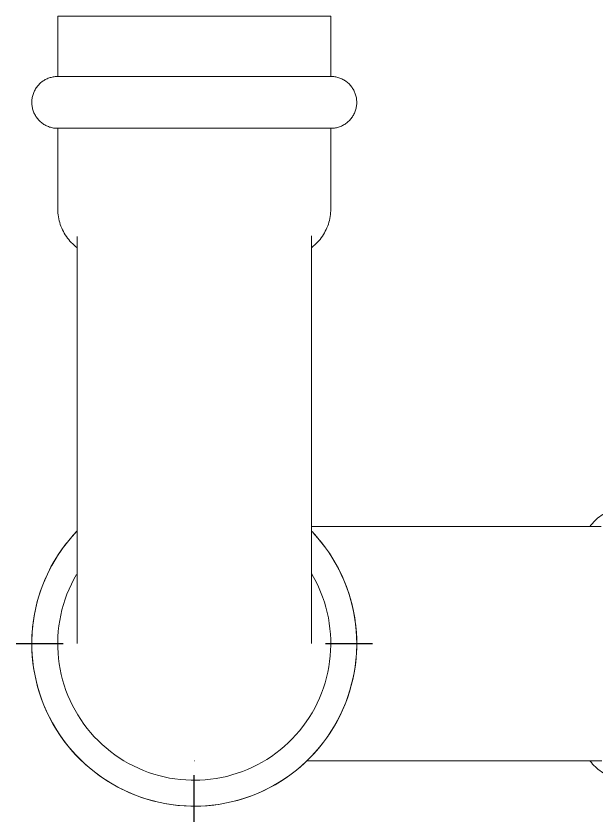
# Model space of a CAD drawing. Header units: inches. Extents: x -3327 to -1, y 8 to 1328.
# Drawn here: x -718.625 to -715.365, y 384.635 to 389.155 of the extents above; entities that cross this region are included whole.
import ezdxf

# ---------------------------------------------------------------- set-up
doc = ezdxf.new("R2010")
doc.units = ezdxf.units.IN
doc.header["$MEASUREMENT"] = 0
doc.layers.add('P-PIPE', color=3, linetype='Continuous', lineweight=9)
doc.layers.add('X - REF - FP', color=7, linetype='Continuous', true_color=0xb90000)

# ---------------------------------------------------------------- blocks, each defined once
blk = doc.blocks.new('Victaulic-VicPress316-Elbow 90-45deg Style P568_P571 - Standard-523083-SECOND LEVEL')
at = {"layer": 'P-PIPE'}
for p, q in [((-3178.2825, 1233.4618), (-3178.2825, 1232.5679)), ((-3176.9675, 1232.5706), (-3176.9675, 1233.4618)), ((-3178.3915, 1232.4158), (-3178.3915, 1231.9643)), ((-3176.8585, 1231.9643), (-3176.8585, 1232.4158)), ((-3177.625, 1231.9643), (-3178.3915, 1231.9643)), ((-3176.8585, 1231.9643), (-3177.625, 1231.9643)), ((-3178.3915, 1231.6733), (-3178.3915, 1231.3348)), ((-3177.625, 1231.6733), (-3178.3915, 1231.6733)), ((-3176.8585, 1231.6733), (-3177.625, 1231.6733)), ((-3176.8585, 1231.3348), (-3176.8585, 1231.6733)), ((-3178.3915, 1231.3348), (-3177.625, 1231.3348)), ((-3177.625, 1231.3348), (-3176.8585, 1231.3348))]:
    blk.add_line(p, q, dxfattribs=at)
at = {"layer": 'P-PIPE', "flags": 128}
for points in [[(-3177.625, 1235.7668), (-3177.6615, 1235.7661), (-3177.6979, 1235.7639), (-3177.7342, 1235.7603), (-3177.7703, 1235.7552), (-3177.8062, 1235.7487), (-3177.8418, 1235.7407), (-3177.877, 1235.7313), (-3177.9119, 1235.7206), (-3177.9463, 1235.7084), (-3177.9802, 1235.6949), (-3178.0135, 1235.68), (-3178.0462, 1235.6638), (-3178.0782, 1235.6463), (-3178.1095, 1235.6275), (-3178.14, 1235.6076), (-3178.1697, 1235.5864), (-3178.1985, 1235.564), (-3178.2264, 1235.5405), (-3178.2533, 1235.5159), (-3178.2792, 1235.4902), (-3178.3041, 1235.4636), (-3178.3279, 1235.4359), (-3178.3506, 1235.4074), (-3178.3721, 1235.3779), (-3178.3924, 1235.3476), (-3178.4115, 1235.3165), (-3178.4294, 1235.2847), (-3178.4459, 1235.2522), (-3178.4611, 1235.219), (-3178.475, 1235.1853), (-3178.4876, 1235.1511), (-3178.4987, 1235.1163), (-3178.5085, 1235.0812), (-3178.5168, 1235.0457), (-3178.5237, 1235.0099), (-3178.5292, 1234.9738), (-3178.5333, 1234.9375), (-3178.5358, 1234.9012), (-3178.537, 1234.8647), (-3178.5366, 1234.8282), (-3178.5348, 1234.7918), (-3178.5316, 1234.7555), (-3178.5269, 1234.7193), (-3178.5207, 1234.6833), (-3178.5132, 1234.6476), (-3178.5042, 1234.6123), (-3178.4938, 1234.5773), (-3178.482, 1234.5428), (-3178.4688, 1234.5088), (-3178.4543, 1234.4753), (-3178.4384, 1234.4425), (-3178.4213, 1234.4103), (-3178.4029, 1234.3788), (-3178.3832, 1234.3481), (-3178.3624, 1234.3181), (-3178.3403, 1234.2891), (-3178.3171, 1234.2609), (-3178.2928, 1234.2337)], [(-3176.9675, 1234.223), (-3176.9459, 1234.2461), (-3176.9221, 1234.2738), (-3176.8994, 1234.3023), (-3176.8779, 1234.3318), (-3176.8576, 1234.3621), (-3176.8385, 1234.3932), (-3176.8207, 1234.425), (-3176.8041, 1234.4575), (-3176.7889, 1234.4907), (-3176.775, 1234.5244), (-3176.7625, 1234.5586), (-3176.7513, 1234.5934), (-3176.7415, 1234.6285), (-3176.7332, 1234.664), (-3176.7263, 1234.6998), (-3176.7208, 1234.7359), (-3176.7168, 1234.7722), (-3176.7142, 1234.8085), (-3176.7131, 1234.845), (-3176.7134, 1234.8815), (-3176.7152, 1234.9179), (-3176.7184, 1234.9542), (-3176.7231, 1234.9904), (-3176.7293, 1235.0264), (-3176.7369, 1235.0621), (-3176.7459, 1235.0974), (-3176.7563, 1235.1324), (-3176.7681, 1235.1669), (-3176.7812, 1235.2009), (-3176.7957, 1235.2344), (-3176.8116, 1235.2672), (-3176.8287, 1235.2994), (-3176.8471, 1235.3309), (-3176.8668, 1235.3616), (-3176.8877, 1235.3916), (-3176.9097, 1235.4206), (-3176.9329, 1235.4488), (-3176.9572, 1235.476), (-3176.9826, 1235.5022), (-3177.009, 1235.5274), (-3177.0364, 1235.5514), (-3177.0647, 1235.5744), (-3177.0939, 1235.5963), (-3177.124, 1235.6169), (-3177.1549, 1235.6363), (-3177.1865, 1235.6545), (-3177.2188, 1235.6714), (-3177.2518, 1235.687), (-3177.2854, 1235.7013), (-3177.3195, 1235.7142), (-3177.3541, 1235.7257), (-3177.3892, 1235.7358), (-3177.4246, 1235.7445), (-3177.4603, 1235.7519), (-3177.4963, 1235.7577), (-3177.5325, 1235.7621), (-3177.5689, 1235.7651), (-3177.6053, 1235.7666), (-3177.625, 1235.7668)], [(-3177.625, 1235.6213), (-3177.6557, 1235.6207), (-3177.6863, 1235.6189), (-3177.7168, 1235.6158), (-3177.7471, 1235.6116), (-3177.7773, 1235.6061), (-3177.8072, 1235.5994), (-3177.8368, 1235.5915), (-3177.8661, 1235.5824), (-3177.895, 1235.5722), (-3177.9235, 1235.5608), (-3177.9515, 1235.5483), (-3177.979, 1235.5347), (-3178.0059, 1235.52), (-3178.0322, 1235.5043), (-3178.0578, 1235.4875), (-3178.0828, 1235.4697), (-3178.107, 1235.4509), (-3178.1304, 1235.4311), (-3178.1531, 1235.4104), (-3178.1749, 1235.3889), (-3178.1958, 1235.3665), (-3178.2158, 1235.3432), (-3178.2348, 1235.3192), (-3178.2529, 1235.2945), (-3178.27, 1235.269), (-3178.286, 1235.2429), (-3178.301, 1235.2161), (-3178.3149, 1235.1888), (-3178.3277, 1235.1609), (-3178.3394, 1235.1326), (-3178.35, 1235.1038), (-3178.3593, 1235.0746), (-3178.3675, 1235.0451), (-3178.3745, 1235.0152), (-3178.3804, 1234.9851), (-3178.385, 1234.9548), (-3178.3884, 1234.9243), (-3178.3905, 1234.8938), (-3178.3915, 1234.8631), (-3178.3912, 1234.8325), (-3178.3897, 1234.8018), (-3178.3869, 1234.7713), (-3178.383, 1234.7409), (-3178.3778, 1234.7107), (-3178.3715, 1234.6807), (-3178.3639, 1234.651), (-3178.3552, 1234.6216), (-3178.3452, 1234.5926), (-3178.3342, 1234.564), (-3178.322, 1234.5359), (-3178.3087, 1234.5083), (-3178.2943, 1234.4812), (-3178.2825, 1234.4611)], [(-3176.964, 1234.4668), (-3176.949, 1234.4936), (-3176.9351, 1234.5209), (-3176.9223, 1234.5488), (-3176.9106, 1234.5771), (-3176.9001, 1234.6059), (-3176.8907, 1234.6351), (-3176.8825, 1234.6646), (-3176.8755, 1234.6945), (-3176.8697, 1234.7246), (-3176.8651, 1234.7549), (-3176.8617, 1234.7853), (-3176.8595, 1234.8159), (-3176.8586, 1234.8466), (-3176.8588, 1234.8772), (-3176.8603, 1234.9079), (-3176.8631, 1234.9384), (-3176.867, 1234.9688), (-3176.8722, 1234.999), (-3176.8786, 1235.029), (-3176.8861, 1235.0587), (-3176.8949, 1235.0881), (-3176.9048, 1235.1171), (-3176.9158, 1235.1457), (-3176.928, 1235.1738), (-3176.9413, 1235.2014), (-3176.9558, 1235.2285), (-3176.9712, 1235.255), (-3176.9878, 1235.2808), (-3177.0053, 1235.3059), (-3177.0238, 1235.3304), (-3177.0433, 1235.354), (-3177.0638, 1235.3769), (-3177.0851, 1235.3989), (-3177.1073, 1235.4201), (-3177.1303, 1235.4403), (-3177.1541, 1235.4596), (-3177.1787, 1235.478), (-3177.2039, 1235.4953), (-3177.2299, 1235.5117), (-3177.2565, 1235.5269), (-3177.2836, 1235.5411), (-3177.3113, 1235.5542), (-3177.3396, 1235.5662), (-3177.3682, 1235.5771), (-3177.3973, 1235.5868), (-3177.4268, 1235.5953), (-3177.4565, 1235.6026), (-3177.4866, 1235.6087), (-3177.5168, 1235.6137), (-3177.5473, 1235.6174), (-3177.5778, 1235.6199), (-3177.6085, 1235.6212), (-3177.625, 1235.6213)], [(-3178.2825, 1234.8548), (-3178.2825, 1234.8537), (-3178.2825, 1234.8504), (-3178.2825, 1234.8448), (-3178.2825, 1234.8371), (-3178.2825, 1234.8271), (-3178.2825, 1234.8149), (-3178.2825, 1234.8006), (-3178.2825, 1234.7841), (-3178.2825, 1234.7656), (-3178.2825, 1234.7449), (-3178.2825, 1234.7222), (-3178.2825, 1234.6974), (-3178.2825, 1234.6707), (-3178.2825, 1234.6421), (-3178.2825, 1234.6115), (-3178.2825, 1234.5792), (-3178.2825, 1234.545), (-3178.2825, 1234.5091), (-3178.2825, 1234.4715), (-3178.2825, 1234.4324), (-3178.2825, 1234.3916), (-3178.2825, 1234.3494), (-3178.2825, 1234.3058), (-3178.2825, 1234.2608), (-3178.2825, 1234.2145), (-3178.2825, 1234.167), (-3178.2825, 1234.1184), (-3178.2825, 1234.0688), (-3178.2825, 1234.0181), (-3178.2825, 1233.9666), (-3178.2825, 1233.9143), (-3178.2825, 1233.8612), (-3178.2825, 1233.8076), (-3178.2825, 1233.7533), (-3178.2825, 1233.6986), (-3178.2825, 1233.6435), (-3178.2825, 1233.5882), (-3178.2825, 1233.5326), (-3178.2825, 1233.4769), (-3178.2825, 1233.4618)], [(-3176.9675, 1233.4618), (-3176.9675, 1233.5176), (-3176.9675, 1233.5732), (-3176.9675, 1233.6286), (-3176.9675, 1233.6838), (-3176.9675, 1233.7386), (-3176.9675, 1233.793), (-3176.9675, 1233.8468), (-3176.9675, 1233.9), (-3176.9675, 1233.9526), (-3176.9675, 1234.0043), (-3176.9675, 1234.0552), (-3176.9675, 1234.1051), (-3176.9675, 1234.154), (-3176.9675, 1234.2018), (-3176.9675, 1234.2484), (-3176.9675, 1234.2937), (-3176.9675, 1234.3378), (-3176.9675, 1234.3804), (-3176.9675, 1234.4215), (-3176.9675, 1234.4611), (-3176.9675, 1234.4991), (-3176.9675, 1234.5355), (-3176.9675, 1234.5701), (-3176.9675, 1234.603), (-3176.9675, 1234.634), (-3176.9675, 1234.6632), (-3176.9675, 1234.6904), (-3176.9675, 1234.7157), (-3176.9675, 1234.739), (-3176.9675, 1234.7602), (-3176.9675, 1234.7793), (-3176.9675, 1234.7964), (-3176.9675, 1234.8113), (-3176.9675, 1234.824), (-3176.9675, 1234.8346), (-3176.9675, 1234.843), (-3176.9675, 1234.8491), (-3176.9675, 1234.8531), (-3176.9675, 1234.8548), (-3176.9675, 1234.8548)], [(-3178.3915, 1232.4158), (-3178.3913, 1232.4267), (-3178.3906, 1232.4376), (-3178.3896, 1232.4485), (-3178.388, 1232.4593), (-3178.3861, 1232.47), (-3178.3837, 1232.4806), (-3178.3809, 1232.4912), (-3178.3777, 1232.5016), (-3178.374, 1232.5118), (-3178.37, 1232.522), (-3178.3656, 1232.5319), (-3178.3607, 1232.5417), (-3178.3555, 1232.5512), (-3178.3499, 1232.5606), (-3178.3439, 1232.5697), (-3178.3376, 1232.5786), (-3178.3309, 1232.5872), (-3178.3239, 1232.5955), (-3178.3165, 1232.6036), (-3178.3089, 1232.6113), (-3178.3009, 1232.6188), (-3178.2926, 1232.6259), (-3178.2841, 1232.6327), (-3178.2825, 1232.6338)], [(-3176.9675, 1232.6338), (-3176.9589, 1232.6271), (-3176.9506, 1232.6201), (-3176.9426, 1232.6127), (-3176.9349, 1232.605), (-3176.9275, 1232.597), (-3176.9204, 1232.5887), (-3176.9136, 1232.5802), (-3176.9072, 1232.5714), (-3176.9012, 1232.5623), (-3176.8955, 1232.553), (-3176.8902, 1232.5434), (-3176.8853, 1232.5337), (-3176.8808, 1232.5238), (-3176.8767, 1232.5137), (-3176.873, 1232.5035), (-3176.8697, 1232.4931), (-3176.8668, 1232.4826), (-3176.8643, 1232.4719), (-3176.8623, 1232.4612), (-3176.8607, 1232.4504), (-3176.8595, 1232.4396), (-3176.8588, 1232.4287), (-3176.8585, 1232.4178), (-3176.8585, 1232.4158)], [(-3178.3915, 1231.6733), (-3178.3973, 1231.6735), (-3178.4031, 1231.6738), (-3178.4089, 1231.6744), (-3178.4147, 1231.6752), (-3178.4204, 1231.6762), (-3178.4261, 1231.6775), (-3178.4317, 1231.679), (-3178.4373, 1231.6807), (-3178.4428, 1231.6827), (-3178.4482, 1231.6848), (-3178.4535, 1231.6872), (-3178.4587, 1231.6898), (-3178.4638, 1231.6926), (-3178.4688, 1231.6956), (-3178.4737, 1231.6988), (-3178.4784, 1231.7021), (-3178.483, 1231.7057), (-3178.4875, 1231.7095), (-3178.4917, 1231.7134), (-3178.4959, 1231.7175), (-3178.4999, 1231.7217), (-3178.5037, 1231.7261), (-3178.5073, 1231.7307), (-3178.5107, 1231.7354), (-3178.5139, 1231.7402), (-3178.517, 1231.7452), (-3178.5198, 1231.7503), (-3178.5225, 1231.7555), (-3178.5249, 1231.7607), (-3178.5271, 1231.7661), (-3178.5291, 1231.7716), (-3178.5309, 1231.7771), (-3178.5325, 1231.7827), (-3178.5338, 1231.7884), (-3178.5349, 1231.7941), (-3178.5358, 1231.7999), (-3178.5364, 1231.8057), (-3178.5368, 1231.8115), (-3178.537, 1231.8173), (-3178.5369, 1231.8231), (-3178.5367, 1231.8289), (-3178.5361, 1231.8347), (-3178.5354, 1231.8405), (-3178.5344, 1231.8462), (-3178.5332, 1231.8519), (-3178.5318, 1231.8575), (-3178.5301, 1231.8631), (-3178.5282, 1231.8686), (-3178.5261, 1231.8741), (-3178.5238, 1231.8794), (-3178.5213, 1231.8846), (-3178.5186, 1231.8898), (-3178.5156, 1231.8948), (-3178.5125, 1231.8997), (-3178.5091, 1231.9045), (-3178.5056, 1231.9091), (-3178.5019, 1231.9136), (-3178.4981, 1231.9179), (-3178.494, 1231.9221), (-3178.4898, 1231.9261), (-3178.4854, 1231.93), (-3178.4809, 1231.9337), (-3178.4762, 1231.9371), (-3178.4714, 1231.9404), (-3178.4665, 1231.9435), (-3178.4615, 1231.9464), (-3178.4563, 1231.9491), (-3178.4511, 1231.9516), (-3178.4457, 1231.9539), (-3178.4403, 1231.9559), (-3178.4347, 1231.9578), (-3178.4291, 1231.9594), (-3178.4235, 1231.9608), (-3178.4178, 1231.962), (-3178.412, 1231.9629), (-3178.4063, 1231.9636), (-3178.4005, 1231.9641), (-3178.3947, 1231.9643), (-3178.3915, 1231.9643)], [(-3177.625, 1231.9643), (-3177.6557, 1231.9643), (-3177.6863, 1231.9643), (-3177.7168, 1231.9643), (-3177.7471, 1231.9643), (-3177.7773, 1231.9643), (-3177.8072, 1231.9643), (-3177.8368, 1231.9643), (-3177.8661, 1231.9643), (-3177.895, 1231.9643), (-3177.9235, 1231.9643), (-3177.9515, 1231.9643), (-3177.979, 1231.9643), (-3178.0059, 1231.9643), (-3178.0322, 1231.9643), (-3178.0578, 1231.9643), (-3178.0828, 1231.9643), (-3178.107, 1231.9643), (-3178.1304, 1231.9643), (-3178.1531, 1231.9643), (-3178.1749, 1231.9643), (-3178.1958, 1231.9643), (-3178.2158, 1231.9643), (-3178.2348, 1231.9643), (-3178.2529, 1231.9643), (-3178.27, 1231.9643), (-3178.286, 1231.9643), (-3178.301, 1231.9643), (-3178.3149, 1231.9643), (-3178.3277, 1231.9643), (-3178.3394, 1231.9643), (-3178.35, 1231.9643), (-3178.3593, 1231.9643), (-3178.3675, 1231.9643), (-3178.3745, 1231.9643), (-3178.3804, 1231.9643), (-3178.385, 1231.9643), (-3178.3884, 1231.9643), (-3178.3905, 1231.9643), (-3178.3915, 1231.9643), (-3178.3915, 1231.9643)], [(-3178.3915, 1231.9643), (-3178.3909, 1231.9643), (-3178.3891, 1231.9643), (-3178.386, 1231.9643), (-3178.3817, 1231.9643), (-3178.3762, 1231.9643), (-3178.3695, 1231.9643), (-3178.3617, 1231.9643), (-3178.3526, 1231.9643)], [(-3176.8585, 1231.9643), (-3176.8591, 1231.9643), (-3176.861, 1231.9643), (-3176.864, 1231.9643), (-3176.8683, 1231.9643), (-3176.8738, 1231.9643), (-3176.8805, 1231.9643), (-3176.8884, 1231.9643), (-3176.8974, 1231.9643), (-3176.9076, 1231.9643), (-3176.919, 1231.9643), (-3176.9315, 1231.9643), (-3176.9451, 1231.9643), (-3176.9598, 1231.9643), (-3176.9756, 1231.9643), (-3176.9924, 1231.9643), (-3177.0102, 1231.9643), (-3177.029, 1231.9643), (-3177.0488, 1231.9643), (-3177.0694, 1231.9643), (-3177.091, 1231.9643), (-3177.1134, 1231.9643), (-3177.1366, 1231.9643), (-3177.1606, 1231.9643), (-3177.1854, 1231.9643), (-3177.2109, 1231.9643), (-3177.237, 1231.9643), (-3177.2637, 1231.9643), (-3177.2911, 1231.9643), (-3177.3189, 1231.9643), (-3177.3473, 1231.9643), (-3177.3761, 1231.9643), (-3177.4052, 1231.9643), (-3177.4348, 1231.9643), (-3177.4646, 1231.9643), (-3177.4947, 1231.9643), (-3177.525, 1231.9643), (-3177.5555, 1231.9643), (-3177.5861, 1231.9643), (-3177.6167, 1231.9643), (-3177.625, 1231.9643)], [(-3176.9001, 1231.9643), (-3176.8907, 1231.9643), (-3176.8825, 1231.9643), (-3176.8755, 1231.9643), (-3176.8697, 1231.9643), (-3176.8651, 1231.9643), (-3176.8617, 1231.9643), (-3176.8595, 1231.9643), (-3176.8586, 1231.9643), (-3176.8585, 1231.9643)], [(-3176.8585, 1231.9643), (-3176.8527, 1231.9642), (-3176.8469, 1231.9639), (-3176.8411, 1231.9633), (-3176.8353, 1231.9625), (-3176.8296, 1231.9614), (-3176.8239, 1231.9602), (-3176.8183, 1231.9587), (-3176.8127, 1231.957), (-3176.8073, 1231.955), (-3176.8019, 1231.9529), (-3176.7965, 1231.9505), (-3176.7913, 1231.9479), (-3176.7862, 1231.9451), (-3176.7812, 1231.9421), (-3176.7764, 1231.9389), (-3176.7716, 1231.9356), (-3176.767, 1231.932), (-3176.7626, 1231.9282), (-3176.7583, 1231.9243), (-3176.7541, 1231.9202), (-3176.7502, 1231.916), (-3176.7464, 1231.9116), (-3176.7428, 1231.907), (-3176.7393, 1231.9023), (-3176.7361, 1231.8975), (-3176.733, 1231.8925), (-3176.7302, 1231.8874), (-3176.7275, 1231.8822), (-3176.7251, 1231.877), (-3176.7229, 1231.8716), (-3176.7209, 1231.8661), (-3176.7191, 1231.8606), (-3176.7176, 1231.855), (-3176.7162, 1231.8493), (-3176.7151, 1231.8436), (-3176.7143, 1231.8378), (-3176.7136, 1231.832), (-3176.7132, 1231.8262), (-3176.713, 1231.8204), (-3176.7131, 1231.8146), (-3176.7134, 1231.8088), (-3176.7139, 1231.803), (-3176.7146, 1231.7972), (-3176.7156, 1231.7915), (-3176.7168, 1231.7858), (-3176.7183, 1231.7802), (-3176.7199, 1231.7746), (-3176.7218, 1231.7691), (-3176.7239, 1231.7636), (-3176.7262, 1231.7583), (-3176.7287, 1231.7531), (-3176.7315, 1231.7479), (-3176.7344, 1231.7429), (-3176.7375, 1231.738), (-3176.7409, 1231.7332), (-3176.7444, 1231.7286), (-3176.7481, 1231.7241), (-3176.752, 1231.7198), (-3176.756, 1231.7156), (-3176.7602, 1231.7116), (-3176.7646, 1231.7077), (-3176.7691, 1231.704), (-3176.7738, 1231.7006), (-3176.7786, 1231.6973), (-3176.7835, 1231.6942), (-3176.7886, 1231.6913), (-3176.7937, 1231.6886), (-3176.799, 1231.6861), (-3176.8043, 1231.6838), (-3176.8098, 1231.6818), (-3176.8153, 1231.6799), (-3176.8209, 1231.6783), (-3176.8265, 1231.6769), (-3176.8322, 1231.6757), (-3176.838, 1231.6748), (-3176.8438, 1231.6741), (-3176.8496, 1231.6736), (-3176.8554, 1231.6734), (-3176.8585, 1231.6733)], [(-3178.35, 1231.6733), (-3178.3593, 1231.6733), (-3178.3675, 1231.6733), (-3178.3745, 1231.6733), (-3178.3804, 1231.6733), (-3178.385, 1231.6733), (-3178.3884, 1231.6733), (-3178.3905, 1231.6733), (-3178.3915, 1231.6733), (-3178.3915, 1231.6733)], [(-3178.3915, 1231.6733), (-3178.3909, 1231.6733), (-3178.3891, 1231.6733), (-3178.386, 1231.6733), (-3178.3817, 1231.6733), (-3178.3762, 1231.6733), (-3178.3695, 1231.6733), (-3178.3617, 1231.6733), (-3178.3526, 1231.6733), (-3178.3424, 1231.6733), (-3178.331, 1231.6733), (-3178.3185, 1231.6733), (-3178.3049, 1231.6733), (-3178.2902, 1231.6733), (-3178.2744, 1231.6733), (-3178.2576, 1231.6733), (-3178.2398, 1231.6733), (-3178.221, 1231.6733), (-3178.2013, 1231.6733), (-3178.1806, 1231.6733), (-3178.159, 1231.6733), (-3178.1366, 1231.6733), (-3178.1134, 1231.6733), (-3178.0894, 1231.6733), (-3178.0646, 1231.6733), (-3178.0392, 1231.6733), (-3178.013, 1231.6733), (-3177.9863, 1231.6733), (-3177.959, 1231.6733), (-3177.9311, 1231.6733), (-3177.9028, 1231.6733), (-3177.874, 1231.6733), (-3177.8448, 1231.6733), (-3177.8152, 1231.6733), (-3177.7854, 1231.6733), (-3177.7553, 1231.6733), (-3177.725, 1231.6733), (-3177.6945, 1231.6733), (-3177.6639, 1231.6733), (-3177.6333, 1231.6733), (-3177.625, 1231.6733)], [(-3177.625, 1231.6733), (-3177.5944, 1231.6733), (-3177.5638, 1231.6733), (-3177.5333, 1231.6733), (-3177.5029, 1231.6733), (-3177.4727, 1231.6733), (-3177.4428, 1231.6733), (-3177.4132, 1231.6733), (-3177.3839, 1231.6733), (-3177.355, 1231.6733), (-3177.3265, 1231.6733), (-3177.2985, 1231.6733), (-3177.2711, 1231.6733), (-3177.2442, 1231.6733), (-3177.2179, 1231.6733), (-3177.1922, 1231.6733), (-3177.1673, 1231.6733), (-3177.143, 1231.6733), (-3177.1196, 1231.6733), (-3177.097, 1231.6733), (-3177.0752, 1231.6733), (-3177.0542, 1231.6733), (-3177.0342, 1231.6733), (-3177.0152, 1231.6733), (-3176.9971, 1231.6733), (-3176.98, 1231.6733), (-3176.964, 1231.6733), (-3176.949, 1231.6733), (-3176.9351, 1231.6733), (-3176.9223, 1231.6733), (-3176.9106, 1231.6733), (-3176.9001, 1231.6733), (-3176.8907, 1231.6733), (-3176.8825, 1231.6733), (-3176.8755, 1231.6733), (-3176.8697, 1231.6733), (-3176.8651, 1231.6733), (-3176.8617, 1231.6733), (-3176.8595, 1231.6733), (-3176.8586, 1231.6733), (-3176.8585, 1231.6733)], [(-3176.8585, 1231.6733), (-3176.8591, 1231.6733), (-3176.861, 1231.6733), (-3176.864, 1231.6733), (-3176.8683, 1231.6733), (-3176.8738, 1231.6733), (-3176.8805, 1231.6733), (-3176.8884, 1231.6733), (-3176.8974, 1231.6733)]]:
    blk.add_lwpolyline(points, dxfattribs=at)
blk = doc.blocks.new('Victaulic-VicPress316-Elbow 90-45deg Style P568_P571 - Standard-V43-SECOND LEVEL')
at = {"layer": 'P-PIPE'}
for p, q in [((-856.8988, 460.612), (-856.8988, 459.718)), ((-855.5838, 459.7207), (-855.5838, 460.612)), ((-857.0078, 459.566), (-857.0078, 459.1145)), ((-855.4748, 459.1145), (-855.4748, 459.566)), ((-856.2413, 459.1145), (-857.0078, 459.1145)), ((-855.4748, 459.1145), (-856.2413, 459.1145)), ((-857.0078, 458.8235), (-857.0078, 458.485)), ((-856.2413, 458.8235), (-857.0078, 458.8235)), ((-855.4748, 458.8235), (-856.2413, 458.8235)), ((-855.4748, 458.485), (-855.4748, 458.8235)), ((-857.0078, 458.485), (-856.2413, 458.485)), ((-856.2413, 458.485), (-855.4748, 458.485))]:
    blk.add_line(p, q, dxfattribs=at)
at = {"layer": 'P-PIPE', "flags": 128}
for points in [[(-856.2413, 462.917), (-856.2777, 462.9162), (-856.3141, 462.914), (-856.3504, 462.9104), (-856.3866, 462.9053), (-856.4224, 462.8988), (-856.458, 462.8908), (-856.4933, 462.8814), (-856.5281, 462.8707), (-856.5625, 462.8585), (-856.5964, 462.845), (-856.6297, 462.8301), (-856.6624, 462.8139), (-856.6944, 462.7964), (-856.7257, 462.7777), (-856.7562, 462.7577), (-856.7859, 462.7365), (-856.8147, 462.7141), (-856.8426, 462.6906), (-856.8696, 462.666), (-856.8955, 462.6404), (-856.9204, 462.6137), (-856.9442, 462.586), (-856.9668, 462.5575), (-856.9884, 462.528), (-857.0087, 462.4977), (-857.0278, 462.4666), (-857.0456, 462.4348), (-857.0622, 462.4023), (-857.0774, 462.3692), (-857.0913, 462.3354), (-857.1038, 462.3012), (-857.115, 462.2664), (-857.1247, 462.2313), (-857.1331, 462.1958), (-857.14, 462.16), (-857.1455, 462.1239), (-857.1495, 462.0877), (-857.1521, 462.0513), (-857.1532, 462.0148), (-857.1529, 461.9783), (-857.1511, 461.9419), (-857.1478, 461.9056), (-857.1431, 461.8694), (-857.137, 461.8334), (-857.1294, 461.7978), (-857.1204, 461.7624), (-857.11, 461.7274), (-857.0982, 461.6929), (-857.0851, 461.6589), (-857.0705, 461.6254), (-857.0547, 461.5926), (-857.0376, 461.5604), (-857.0191, 461.5289), (-856.9995, 461.4982), (-856.9786, 461.4683), (-856.9566, 461.4392), (-856.9334, 461.411), (-856.9091, 461.3838), (-856.8837, 461.3576), (-856.8573, 461.3325), (-856.8299, 461.3084), (-856.8016, 461.2854), (-856.7723, 461.2636), (-856.7423, 461.2429), (-856.7114, 461.2235), (-856.6798, 461.2053), (-856.6474, 461.1884), (-856.6145, 461.1728), (-856.5809, 461.1586), (-856.5468, 461.1457), (-856.5122, 461.1341), (-856.4771, 461.124), (-856.4417, 461.1153), (-856.406, 461.108), (-856.37, 461.1021), (-856.3338, 461.0977), (-856.2974, 461.0947), (-856.2609, 461.0932), (-856.2413, 461.093)], [(-855.6095, 462.6625), (-855.6252, 462.6775), (-855.6526, 462.7016), (-855.6809, 462.7245), (-855.7102, 462.7464), (-855.7402, 462.767), (-855.7711, 462.7864), (-855.8027, 462.8046), (-855.8351, 462.8215), (-855.8681, 462.8371), (-855.9016, 462.8514), (-855.9357, 462.8643), (-855.9704, 462.8758), (-856.0054, 462.8859), (-856.0408, 462.8947), (-856.0766, 462.902), (-856.1126, 462.9078), (-856.1488, 462.9123), (-856.1851, 462.9152), (-856.2216, 462.9168), (-856.2413, 462.917)], [(-856.8988, 462.0032), (-856.8988, 462.0049), (-856.8988, 462.005)], [(-856.8988, 460.612), (-856.8988, 460.6677), (-856.8988, 460.7233), (-856.8988, 460.7787), (-856.8988, 460.8339), (-856.8988, 460.8887), (-856.8988, 460.9431), (-856.8988, 460.9969), (-856.8988, 461.0502), (-856.8988, 461.1027), (-856.8988, 461.1544), (-856.8988, 461.2053), (-856.8988, 461.2552), (-856.8988, 461.3041), (-856.8988, 461.3519), (-856.8988, 461.3756)], [(-856.2413, 461.093), (-856.2048, 461.0937), (-856.1684, 461.0959), (-856.1321, 461.0995), (-856.096, 461.1046), (-856.0601, 461.1111), (-856.0245, 461.1191), (-855.9892, 461.1285), (-855.9544, 461.1393), (-855.92, 461.1514), (-855.8861, 461.165), (-855.8528, 461.1798), (-855.8201, 461.196), (-855.7881, 461.2135), (-855.7568, 461.2323), (-855.7263, 461.2523), (-855.6966, 461.2735), (-855.6678, 461.2958), (-855.6399, 461.3193), (-855.613, 461.3439)], [(-855.5838, 461.3475), (-855.5838, 461.3171), (-855.5838, 461.2685), (-855.5838, 461.2189), (-855.5838, 461.1682), (-855.5838, 461.1167), (-855.5838, 461.0644), (-855.5838, 461.0114), (-855.5838, 460.9577), (-855.5838, 460.9034), (-855.5838, 460.8487), (-855.5838, 460.7936), (-855.5838, 460.7383), (-855.5838, 460.6827), (-855.5838, 460.627), (-855.5838, 460.612)], [(-857.0078, 459.566), (-857.0075, 459.5769), (-857.0069, 459.5877), (-857.0058, 459.5986), (-857.0043, 459.6094), (-857.0023, 459.6201), (-856.9999, 459.6307), (-856.9971, 459.6413), (-856.9939, 459.6517), (-856.9903, 459.662), (-856.9862, 459.6721), (-856.9818, 459.682), (-856.977, 459.6918), (-856.9717, 459.7014), (-856.9661, 459.7107), (-856.9602, 459.7198), (-856.9538, 459.7287), (-856.9471, 459.7373), (-856.9401, 459.7456), (-856.9328, 459.7537), (-856.9251, 459.7614), (-856.9171, 459.7689), (-856.9089, 459.776), (-856.9003, 459.7828), (-856.8988, 459.784)], [(-855.5838, 459.784), (-855.5752, 459.7773), (-855.5669, 459.7702), (-855.5588, 459.7628), (-855.5511, 459.7551), (-855.5437, 459.7471), (-855.5366, 459.7389), (-855.5299, 459.7303), (-855.5235, 459.7215), (-855.5174, 459.7124), (-855.5118, 459.7031), (-855.5065, 459.6936), (-855.5016, 459.6838), (-855.4971, 459.6739), (-855.4929, 459.6638), (-855.4892, 459.6536), (-855.4859, 459.6432), (-855.483, 459.6327), (-855.4806, 459.622), (-855.4786, 459.6113), (-855.477, 459.6006), (-855.4758, 459.5897), (-855.4751, 459.5788), (-855.4748, 459.568), (-855.4748, 459.566)], [(-857.0078, 458.8235), (-857.0136, 458.8236), (-857.0194, 458.8239), (-857.0252, 458.8245), (-857.0309, 458.8253), (-857.0367, 458.8264), (-857.0423, 458.8276), (-857.048, 458.8291), (-857.0535, 458.8309), (-857.059, 458.8328), (-857.0644, 458.8349), (-857.0697, 458.8373), (-857.0749, 458.8399), (-857.0801, 458.8427), (-857.085, 458.8457), (-857.0899, 458.8489), (-857.0947, 458.8523), (-857.0992, 458.8558), (-857.1037, 458.8596), (-857.108, 458.8635), (-857.1121, 458.8676), (-857.1161, 458.8718), (-857.1199, 458.8763), (-857.1235, 458.8808), (-857.127, 458.8855), (-857.1302, 458.8904), (-857.1332, 458.8953), (-857.1361, 458.9004), (-857.1387, 458.9056), (-857.1412, 458.9109), (-857.1434, 458.9162), (-857.1454, 458.9217), (-857.1471, 458.9272), (-857.1487, 458.9329), (-857.15, 458.9385), (-857.1511, 458.9442), (-857.152, 458.95), (-857.1527, 458.9558), (-857.1531, 458.9616), (-857.1532, 458.9674), (-857.1532, 458.9732), (-857.1529, 458.979), (-857.1524, 458.9848), (-857.1516, 458.9906), (-857.1507, 458.9963), (-857.1495, 459.002), (-857.148, 459.0077), (-857.1464, 459.0132), (-857.1445, 459.0187), (-857.1424, 459.0242), (-857.1401, 459.0295), (-857.1375, 459.0348), (-857.1348, 459.0399), (-857.1319, 459.0449), (-857.1287, 459.0498), (-857.1254, 459.0546), (-857.1219, 459.0592), (-857.1182, 459.0637), (-857.1143, 459.0681), (-857.1103, 459.0722), (-857.106, 459.0763), (-857.1017, 459.0801), (-857.0971, 459.0838), (-857.0925, 459.0872), (-857.0877, 459.0905), (-857.0828, 459.0936), (-857.0777, 459.0965), (-857.0726, 459.0992), (-857.0673, 459.1017), (-857.0619, 459.104), (-857.0565, 459.1061), (-857.051, 459.1079), (-857.0454, 459.1095), (-857.0397, 459.1109), (-857.034, 459.1121), (-857.0283, 459.113), (-857.0225, 459.1137), (-857.0167, 459.1142), (-857.0109, 459.1144), (-857.0078, 459.1145)], [(-856.2413, 459.1145), (-856.2719, 459.1145), (-856.3025, 459.1145), (-856.333, 459.1145), (-856.3634, 459.1145), (-856.3935, 459.1145), (-856.4235, 459.1145), (-856.4531, 459.1145), (-856.4824, 459.1145), (-856.5113, 459.1145), (-856.5397, 459.1145), (-856.5677, 459.1145), (-856.5952, 459.1145), (-856.6221, 459.1145), (-856.6484, 459.1145), (-856.6741, 459.1145), (-856.699, 459.1145), (-856.7232, 459.1145), (-856.7467, 459.1145), (-856.7693, 459.1145), (-856.7911, 459.1145), (-856.812, 459.1145), (-856.832, 459.1145), (-856.8511, 459.1145), (-856.8692, 459.1145), (-856.8862, 459.1145), (-856.9023, 459.1145), (-856.9173, 459.1145), (-856.9312, 459.1145), (-856.944, 459.1145), (-856.9557, 459.1145), (-856.9662, 459.1145), (-856.9756, 459.1145), (-856.9838, 459.1145), (-856.9908, 459.1145), (-856.9966, 459.1145), (-857.0012, 459.1145), (-857.0046, 459.1145), (-857.0068, 459.1145), (-857.0077, 459.1145), (-857.0078, 459.1145)], [(-857.0078, 459.1145), (-857.0071, 459.1145), (-857.0053, 459.1145), (-857.0022, 459.1145), (-856.998, 459.1145), (-856.9925, 459.1145), (-856.9858, 459.1145), (-856.9779, 459.1145), (-856.9688, 459.1145)], [(-855.4748, 459.1145), (-855.4754, 459.1145), (-855.4772, 459.1145), (-855.4803, 459.1145), (-855.4845, 459.1145), (-855.49, 459.1145), (-855.4967, 459.1145), (-855.5046, 459.1145), (-855.5137, 459.1145), (-855.5239, 459.1145), (-855.5353, 459.1145), (-855.5478, 459.1145), (-855.5614, 459.1145), (-855.5761, 459.1145), (-855.5918, 459.1145), (-855.6086, 459.1145), (-855.6265, 459.1145), (-855.6452, 459.1145), (-855.665, 459.1145), (-855.6857, 459.1145), (-855.7072, 459.1145), (-855.7296, 459.1145), (-855.7529, 459.1145), (-855.7769, 459.1145), (-855.8017, 459.1145), (-855.8271, 459.1145), (-855.8532, 459.1145), (-855.88, 459.1145), (-855.9073, 459.1145), (-855.9352, 459.1145), (-855.9635, 459.1145), (-855.9923, 459.1145), (-856.0215, 459.1145), (-856.051, 459.1145), (-856.0809, 459.1145), (-856.111, 459.1145), (-856.1413, 459.1145), (-856.1718, 459.1145), (-856.2023, 459.1145), (-856.233, 459.1145), (-856.2413, 459.1145)], [(-855.5163, 459.1145), (-855.5069, 459.1145), (-855.4987, 459.1145), (-855.4917, 459.1145), (-855.4859, 459.1145), (-855.4813, 459.1145), (-855.4779, 459.1145), (-855.4757, 459.1145), (-855.4748, 459.1145), (-855.4748, 459.1145)], [(-855.4748, 459.1145), (-855.4689, 459.1143), (-855.4631, 459.114), (-855.4573, 459.1134), (-855.4516, 459.1126), (-855.4459, 459.1116), (-855.4402, 459.1103), (-855.4345, 459.1088), (-855.429, 459.1071), (-855.4235, 459.1051), (-855.4181, 459.103), (-855.4128, 459.1006), (-855.4076, 459.098), (-855.4025, 459.0952), (-855.3975, 459.0922), (-855.3926, 459.0891), (-855.3879, 459.0857), (-855.3833, 459.0821), (-855.3788, 459.0784), (-855.3745, 459.0744), (-855.3704, 459.0703), (-855.3664, 459.0661), (-855.3626, 459.0617), (-855.359, 459.0571), (-855.3556, 459.0524), (-855.3523, 459.0476), (-855.3493, 459.0426), (-855.3464, 459.0375), (-855.3438, 459.0324), (-855.3414, 459.0271), (-855.3391, 459.0217), (-855.3371, 459.0162), (-855.3354, 459.0107), (-855.3338, 459.0051), (-855.3325, 458.9994), (-855.3314, 458.9937), (-855.3305, 458.9879), (-855.3299, 458.9822), (-855.3294, 458.9764), (-855.3293, 458.9705), (-855.3293, 458.9647), (-855.3296, 458.9589), (-855.3301, 458.9531), (-855.3309, 458.9473), (-855.3319, 458.9416), (-855.3331, 458.9359), (-855.3345, 458.9303), (-855.3362, 458.9247), (-855.338, 458.9192), (-855.3401, 458.9138), (-855.3425, 458.9084), (-855.345, 458.9032), (-855.3477, 458.898), (-855.3507, 458.893), (-855.3538, 458.8881), (-855.3571, 458.8833), (-855.3606, 458.8787), (-855.3643, 458.8742), (-855.3682, 458.8699), (-855.3723, 458.8657), (-855.3765, 458.8617), (-855.3808, 458.8578), (-855.3854, 458.8542), (-855.39, 458.8507), (-855.3948, 458.8474), (-855.3998, 458.8443), (-855.4048, 458.8414), (-855.41, 458.8387), (-855.4152, 458.8362), (-855.4206, 458.8339), (-855.426, 458.8319), (-855.4315, 458.83), (-855.4371, 458.8284), (-855.4428, 458.827), (-855.4485, 458.8259), (-855.4542, 458.8249), (-855.46, 458.8242), (-855.4658, 458.8237), (-855.4716, 458.8235), (-855.4748, 458.8235)], [(-856.9662, 458.8235), (-856.9756, 458.8235), (-856.9838, 458.8235), (-856.9908, 458.8235), (-856.9966, 458.8235), (-857.0012, 458.8235), (-857.0046, 458.8235), (-857.0068, 458.8235), (-857.0077, 458.8235), (-857.0078, 458.8235)], [(-857.0078, 458.8235), (-857.0071, 458.8235), (-857.0053, 458.8235), (-857.0022, 458.8235), (-856.998, 458.8235), (-856.9925, 458.8235), (-856.9858, 458.8235), (-856.9779, 458.8235), (-856.9688, 458.8235), (-856.9586, 458.8235), (-856.9473, 458.8235), (-856.9348, 458.8235), (-856.9211, 458.8235), (-856.9064, 458.8235), (-856.8907, 458.8235), (-856.8739, 458.8235), (-856.8561, 458.8235), (-856.8373, 458.8235), (-856.8175, 458.8235), (-856.7968, 458.8235), (-856.7753, 458.8235), (-856.7529, 458.8235), (-856.7296, 458.8235), (-856.7056, 458.8235), (-856.6809, 458.8235), (-856.6554, 458.8235), (-856.6293, 458.8235), (-856.6025, 458.8235), (-856.5752, 458.8235), (-856.5474, 458.8235), (-856.519, 458.8235), (-856.4902, 458.8235), (-856.461, 458.8235), (-856.4315, 458.8235), (-856.4016, 458.8235), (-856.3715, 458.8235), (-856.3412, 458.8235), (-856.3108, 458.8235), (-856.2802, 458.8235), (-856.2495, 458.8235), (-856.2413, 458.8235)], [(-856.2413, 458.8235), (-856.2106, 458.8235), (-856.18, 458.8235), (-856.1495, 458.8235), (-856.1191, 458.8235), (-856.089, 458.8235), (-856.0591, 458.8235), (-856.0294, 458.8235), (-856.0001, 458.8235), (-855.9712, 458.8235), (-855.9428, 458.8235), (-855.9148, 458.8235), (-855.8873, 458.8235), (-855.8604, 458.8235), (-855.8341, 458.8235), (-855.8085, 458.8235), (-855.7835, 458.8235), (-855.7593, 458.8235), (-855.7358, 458.8235), (-855.7132, 458.8235), (-855.6914, 458.8235), (-855.6705, 458.8235), (-855.6505, 458.8235), (-855.6314, 458.8235), (-855.6133, 458.8235), (-855.5963, 458.8235), (-855.5802, 458.8235), (-855.5652, 458.8235), (-855.5513, 458.8235), (-855.5385, 458.8235), (-855.5269, 458.8235), (-855.5163, 458.8235), (-855.5069, 458.8235), (-855.4987, 458.8235), (-855.4917, 458.8235), (-855.4859, 458.8235), (-855.4813, 458.8235), (-855.4779, 458.8235), (-855.4757, 458.8235), (-855.4748, 458.8235), (-855.4748, 458.8235)], [(-855.4748, 458.8235), (-855.4754, 458.8235), (-855.4772, 458.8235), (-855.4803, 458.8235), (-855.4845, 458.8235), (-855.49, 458.8235), (-855.4967, 458.8235), (-855.5046, 458.8235), (-855.5137, 458.8235)]]:
    blk.add_lwpolyline(points, dxfattribs=at)

msp = doc.modelspace()

# ---------------------------------------------------------------- linework, layer by layer
at = {"layer": 'X - REF - FP'}
for p, q in [((-718.625, 385.635), (-718.3609, 385.635)), ((-716.8891, 385.635), (-716.625, 385.635)), ((-717.625, 384.635), (-717.625, 384.8973))]:
    msp.add_line(p, q, dxfattribs=at)

# ---------------------------------------------------------------- block references
for name, p, rotation in [('Victaulic-VicPress316-Elbow 90-45deg Style P568_P571 - Standard-523083-SECOND LEVEL', (-3895.25, 1620.4899), 180), ('Victaulic-VicPress316-Elbow 90-45deg Style P568_P571 - Standard-V43-SECOND LEVEL', (-255.62, 1241.8763), 90)]:
    msp.add_blockref(name, p, dxfattribs=dict(at, rotation=rotation))

doc.saveas('drawing.dxf')
